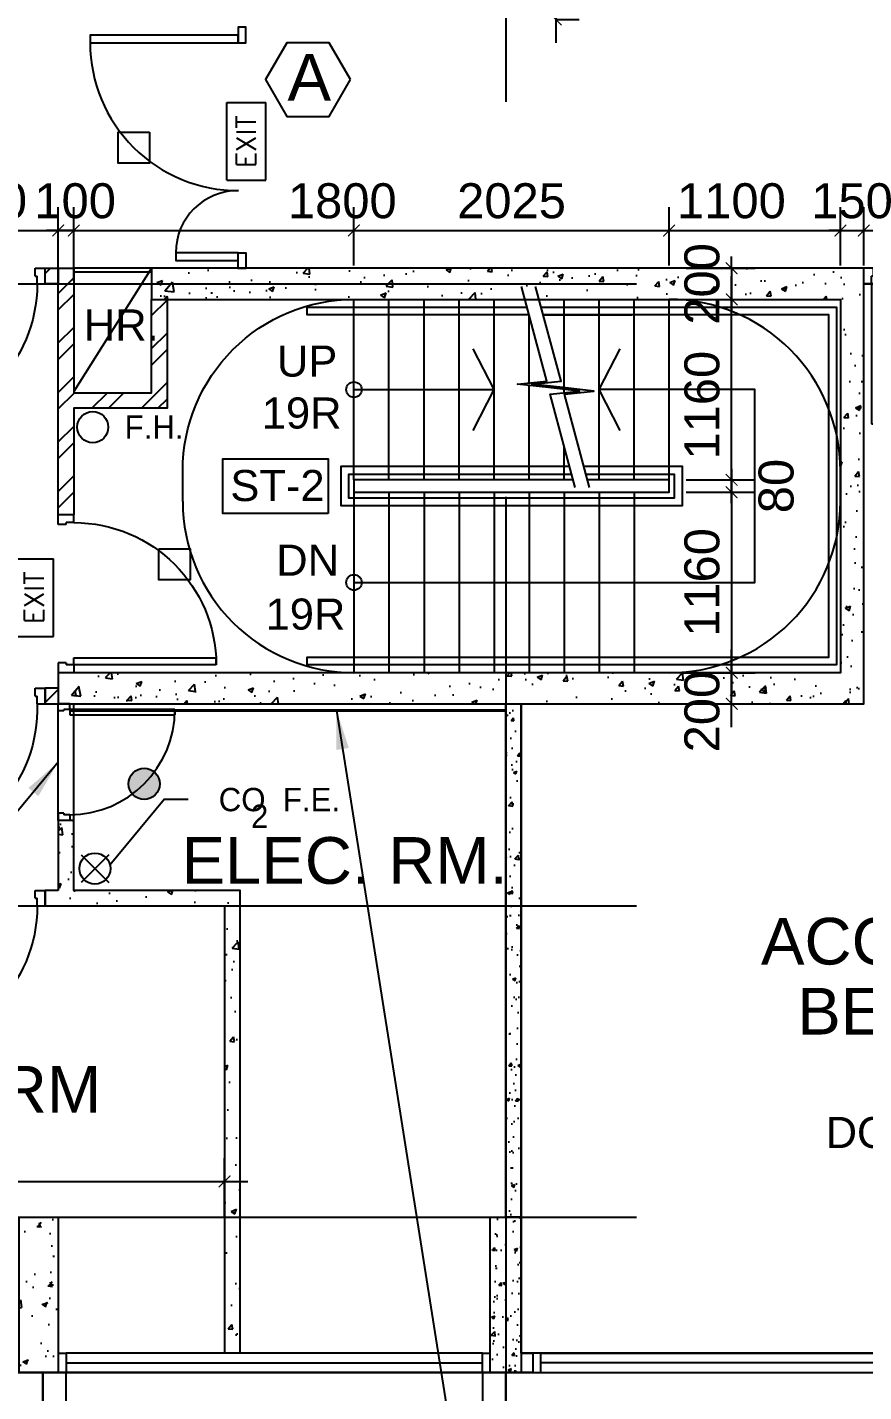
# Model space of a CAD drawing. Header units: millimetres. Extents: x 1500 to 71987, y 7230 to 49618.
# Drawn here: x 51926 to 57300, y 19877 to 28650 of the extents above; entities that cross this region are included whole.
import ezdxf
from ezdxf.enums import TextEntityAlignment as Align

# ---------------------------------------------------------------- set-up
doc = ezdxf.new("R2010")
doc.units = ezdxf.units.MM
doc.header["$MEASUREMENT"] = 0
doc.linetypes.add('CENTERX2', pattern=[101.6, 63.5, -12.7, 12.7, -12.7])
doc.layers.get('0').update_dxf_attribs({"color": 8})
doc.layers.get('Defpoints').update_dxf_attribs({"color": 8})
for name, color, linetype in [('Architectural Features', 8, 'Continuous'), ('arrow', 8, 'Continuous'), ('DLN314__', 8, 'Continuous'), ('DLN315__', 8, 'Continuous'), ('Door', 8, 'Continuous'), ('FS', 8, 'Continuous'), ('FSD', 8, 'Continuous'), ('GBP Dim', 8, 'Continuous'), ('GBP Text 200', 8, 'Continuous'), ('GBP Text 250', 8, 'Continuous'), ('grid', 8, 'CENTERX2'), ('hatch', 8, 'Continuous'), ('Kerb', 8, 'Continuous'), ('STAIR', 8, 'Continuous'), ('TEXT', 8, 'Continuous'), ('TEXT Ref', 8, 'Continuous'), ('WALL-NEW', 8, 'Continuous'), ('WALL-STRUCTURE', 8, 'Continuous'), ('WINDOW', 8, 'Continuous'), ('WINDOW-MULLION', 8, 'Continuous'), ('zzz-room mix', 8, 'Continuous')]:
    doc.layers.add(name, color=color, linetype=linetype)
doc.styles.add('BH', font='arial.ttf')
doc.styles.add('ROMANS', font='romans.shx')
doc.styles.add('SWIS721LT750', font='swissl.ttf')
doc.dimstyles.new('200 GBP', dxfattribs={"dimscale": 1.5, "dimtxt": 150, "dimasz": 50, "dimexe": 100, "dimexo": 50, "dimgap": 50, "dimtad": 1, "dimdec": 0, "dimzin": 0, "dimdsep": 46, "dimtxsty": 'BH', "dimblk": 'ARCHTICK', "dimcen": 0.09, "dimdle": 100, "dimclrd": 9, "dimclre": 9, "dimclrt": 1, "dimadec": 0, "dimazin": 0, "dimtfac": 1, "dimtdec": 0, "dimtix": 1, "dimtmove": 2, "dimatfit": 3, "dimldrblk": 'ARCHTICK', "dimfxl": 300, "dimfxlon": 1, "dimtolj": 1, "dimtzin": 0, "dimarcsym": 0})
doc.dimstyles.get("Standard").update_dxf_attribs({"dimtxt": 0.18, "dimasz": 0.18, "dimexe": 0.18, "dimexo": 0.0625, "dimgap": 0.09, "dimtad": 0, "dimtih": 1, "dimtoh": 1, "dimdec": 4, "dimzin": 0, "dimdsep": 46, "dimtxsty": 'Standard', "dimcen": 0.09, "dimadec": 0, "dimazin": 0, "dimtfac": 1, "dimtdec": 4, "dimtofl": 0, "dimtmove": 0, "dimatfit": 3, "dimfxl": 1, "dimtolj": 1, "dimtzin": 0, "dimarcsym": 0})

# ---------------------------------------------------------------- blocks, each defined once
blk = doc.blocks.new('DR1CL2')
at = {"layer": 'Door'}
for p, q in [((50, 0), (0, 0)), ((0, 0), (0, -75)), ((50, 0), (50, -50)), ((0, -75), (0, -100)), ((62.5, -50), (50, -50)), ((62.5, -50), (62.5, -100)), ((62.5, -100), (0, -100))]:
    blk.add_line(p, q, dxfattribs=at)
blk = doc.blocks.new('DR1CD')
at = {"layer": 'Door'}
for p, q in [((0, 1), (45, 1)), ((0, 1), (0, 0)), ((45, 0), (45, 1)), ((0, 0), (45, 0))]:
    blk.add_line(p, q, dxfattribs=at)
blk = doc.blocks.new('DR1CM')
at = {"layer": 'Door'}
blk.add_arc((0, 0), 1, 0, 90, dxfattribs=at)
blk = doc.blocks.new('DR1CR2')
at = {"layer": 'Door'}
for p, q in [((-50, 0), (-50, -50)), ((-50, 0), (0, 0)), ((0, 0), (0, -75)), ((-62.5, -50), (-50, -50)), ((-62.5, -50), (-62.5, -100)), ((0, -75), (0, -100)), ((-62.5, -100), (0, -100))]:
    blk.add_line(p, q, dxfattribs=at)
blk = doc.blocks.new('door')
at = {"layer": 'DLN315__', "xscale": -915, "yscale": 915, "zscale": 915, "rotation": 4.0455638838921e-10}
blk.add_blockref('DR1CM', (3736, 37036.6), dxfattribs=at)
at = {"layer": 'DLN315__', "xscale": -1, "yscale": 915}
blk.add_blockref('DR1CD', (3736, 37036.6), dxfattribs=at)
at = {"layer": 'DLN315__', "xscale": -1}
for name, p in [('DR1CR2', (2771, 37036.6)), ('DR1CL2', (3786, 37036.6))]:
    blk.add_blockref(name, p, dxfattribs=at)
blk = doc.blocks.new('FSEX-V01')
for p, q in [((0, 300), (0, 0)), ((0, 300), (600, 300)), ((600, 300), (600, 0)), ((0, 0), (600, 0))]:
    blk.add_line(p, q)
at = {"style": 'ROMANS'}
blk.add_text('EXIT', height=150, dxfattribs=at).set_placement((300, 150), align=Align.MIDDLE)
blk = doc.blocks.new('A$C65CE4B9A')
at = {"layer": 'grid', "ltscale": 200}
for p, q in [((-14000, 10500), (-14000, -20450)), ((-66500, -8450), (0, -8450)), ((-66500, -12450), (0, -12450)), ((-66500, -14450), (0, -14450)), ((-66500, -15450), (0, -15450))]:
    blk.add_line(p, q, dxfattribs=at)
blk = doc.blocks.new('_ArchTick')
at = {"color": 0, "const_width": 0.1}
blk.add_lwpolyline([(0.5, 0.5), (-0.5, -0.5)], dxfattribs=at)
blk = doc.blocks.new('*D148')
at = {"layer": 'Defpoints', "color": 0, "transparency": 16777216}
for p in [(56085, 25660), (56050, 24500), (56451.7, 24500)]:
    blk.add_point(p, dxfattribs=at)
at = {"layer": 'GBP Dim', "color": 9, "lineweight": -2, "transparency": 16777216}
for p, q in [((56451.7, 25810), (56451.7, 24350)), ((56160, 25660), (56601.7, 25660)), ((56125, 24500), (56601.7, 24500))]:
    blk.add_line(p, q, dxfattribs=at)
at = {"layer": 'GBP Dim', "color": 9, "lineweight": -2, "transparency": 16777216, "xscale": 75, "yscale": 75, "zscale": 75}
for p, rotation in [((56451.7, 25660), 90), ((56451.7, 24500), 270)]:
    blk.add_blockref('_ArchTick', p, dxfattribs=dict(at, rotation=rotation))
at = {"layer": 'GBP Dim', "transparency": 16777216, "insert": (56261.8, 25080), "char_height": 225, "attachment_point": 5, "rotation": 90, "style": 'BH'}
blk.add_mtext('\\A1;1160', dxfattribs=at)
blk = doc.blocks.new('*D149')
at = {"layer": 'Defpoints', "color": 0, "transparency": 16777216}
for p in [(56085, 25740), (56451.7, 25740), (56085, 25660)]:
    blk.add_point(p, dxfattribs=at)
at = {"layer": 'GBP Dim', "color": 9, "lineweight": -2, "transparency": 16777216}
for p, q in [((56451.7, 25740), (56451.7, 25815)), ((56160, 25740), (56601.7, 25740)), ((56451.7, 25660), (56451.7, 25740)), ((56160, 25660), (56601.7, 25660)), ((56451.7, 25660), (56451.7, 25585))]:
    blk.add_line(p, q, dxfattribs=at)
at = {"layer": 'GBP Dim', "color": 9, "lineweight": -2, "transparency": 16777216, "xscale": 75, "yscale": 75, "zscale": 75}
for p, rotation in [((56451.7, 25740), 270), ((56451.7, 25660), 90)]:
    blk.add_blockref('_ArchTick', p, dxfattribs=dict(at, rotation=rotation))
at = {"layer": 'GBP Dim', "transparency": 16777216, "insert": (56738.3, 25700), "char_height": 225, "attachment_point": 5, "rotation": 90, "style": 'BH'}
blk.add_mtext('\\A1;80', dxfattribs=at)
blk = doc.blocks.new('*D150')
at = {"layer": 'Defpoints', "color": 0, "transparency": 16777216}
for p in [(56051.8, 26900), (56451.7, 26900), (56085, 25740)]:
    blk.add_point(p, dxfattribs=at)
at = {"layer": 'GBP Dim', "color": 9, "lineweight": -2, "transparency": 16777216}
for p, q in [((56451.7, 25590), (56451.7, 27050)), ((56126.8, 26900), (56601.7, 26900)), ((56160, 25740), (56601.7, 25740))]:
    blk.add_line(p, q, dxfattribs=at)
at = {"layer": 'GBP Dim', "color": 9, "lineweight": -2, "transparency": 16777216, "xscale": 75, "yscale": 75, "zscale": 75}
for p, rotation in [((56451.7, 26900), 90), ((56451.7, 25740), 270)]:
    blk.add_blockref('_ArchTick', p, dxfattribs=dict(at, rotation=rotation))
at = {"layer": 'GBP Dim', "transparency": 16777216, "insert": (56261.8, 26220), "char_height": 225, "attachment_point": 5, "rotation": 90, "style": 'BH'}
blk.add_mtext('\\A1;1160', dxfattribs=at)
blk = doc.blocks.new('*D145')
at = {"layer": 'Defpoints', "color": 0, "transparency": 16777216}
for p in [(55262.4, 31549.9), (55262.4, 28700), (55321.7, 28700)]:
    blk.add_point(p, dxfattribs=at)
at = {"layer": 'GBP Dim', "color": 9, "lineweight": -2, "transparency": 16777216}
for p, q in [((55321.7, 31699.9), (55321.7, 28550)), ((55321.7, 31549.9), (55471.7, 31549.9)), ((55321.7, 28700), (55471.7, 28700))]:
    blk.add_line(p, q, dxfattribs=at)
at = {"layer": 'GBP Dim', "color": 9, "lineweight": -2, "transparency": 16777216, "xscale": 75, "yscale": 75, "zscale": 75}
for p, rotation in [((55321.7, 31549.9), 90), ((55321.7, 28700), 270)]:
    blk.add_blockref('_ArchTick', p, dxfattribs=dict(at, rotation=rotation))
at = {"layer": 'GBP Dim', "transparency": 16777216, "insert": (55523, 29988.4), "char_height": 225, "attachment_point": 5, "rotation": 270, "style": 'BH'}
blk.add_mtext('\\A1;2850', dxfattribs=at)
blk = doc.blocks.new('*D104')
at = {"layer": 'Defpoints', "color": 0, "transparency": 16777216}
for p in [(52125, 27343.1), (52125, 26945.1), (52225, 26945.1)]:
    blk.add_point(p, dxfattribs=at)
at = {"layer": 'GBP Dim', "color": 9, "lineweight": -2, "transparency": 16777216}
for p, q in [((52125, 27020.1), (52125, 27493.1)), ((52225, 27020.1), (52225, 27493.1)), ((52125, 27343.1), (52050, 27343.1)), ((52225, 27343.1), (52125, 27343.1)), ((52225, 27343.1), (52300, 27343.1))]:
    blk.add_line(p, q, dxfattribs=at)
at = {"layer": 'GBP Dim', "color": 9, "lineweight": -2, "transparency": 16777216, "xscale": 75, "yscale": 75, "zscale": 75}
blk.add_blockref('_ArchTick', (52125, 27343.1), dxfattribs=at)
at = {"layer": 'GBP Dim', "color": 9, "lineweight": -2, "transparency": 16777216, "xscale": 75, "yscale": 75, "zscale": 75, "rotation": 180}
blk.add_blockref('_ArchTick', (52225, 27343.1), dxfattribs=at)
at = {"layer": 'GBP Dim', "transparency": 16777216, "insert": (52233.6, 27533), "char_height": 225, "attachment_point": 5, "style": 'BH'}
blk.add_mtext('\\A1;100', dxfattribs=at)
blk = doc.blocks.new('*D72')
at = {"layer": 'Defpoints', "color": 0, "transparency": 16777216}
for p in [(49268.9, 20000), (53244, 19127.9), (53244, 17105.1)]:
    blk.add_point(p, dxfattribs=at)
at = {"layer": 'GBP Dim', "color": 9, "lineweight": -2, "transparency": 16777216}
for p, q in [((49268.9, 17555.1), (49268.9, 16955.1)), ((53244, 17555.1), (53244, 16955.1)), ((49118.9, 17105.1), (53394, 17105.1))]:
    blk.add_line(p, q, dxfattribs=at)
at = {"layer": 'GBP Dim', "color": 9, "lineweight": -2, "transparency": 16777216, "xscale": 75, "yscale": 75, "zscale": 75, "rotation": 180}
blk.add_blockref('_ArchTick', (49268.9, 17105.1), dxfattribs=at)
at = {"layer": 'GBP Dim', "color": 9, "lineweight": -2, "transparency": 16777216, "xscale": 75, "yscale": 75, "zscale": 75}
blk.add_blockref('_ArchTick', (53244, 17105.1), dxfattribs=at)
at = {"layer": 'GBP Dim', "transparency": 16777216, "insert": (51256.5, 17295.1), "char_height": 225, "attachment_point": 5, "style": 'BH'}
blk.add_mtext('\\A1;3975', dxfattribs=at)
blk = doc.blocks.new('*D73')
at = {"layer": 'Defpoints', "color": 0, "transparency": 16777216}
for p in [(55049, 20027.8), (53244, 19127.9), (55049, 17105.1)]:
    blk.add_point(p, dxfattribs=at)
at = {"layer": 'GBP Dim', "color": 9, "lineweight": -2, "transparency": 16777216}
for p, q in [((53244, 17555.1), (53244, 16955.1)), ((55049, 17555.1), (55049, 16955.1)), ((53094, 17105.1), (55199, 17105.1))]:
    blk.add_line(p, q, dxfattribs=at)
at = {"layer": 'GBP Dim', "color": 9, "lineweight": -2, "transparency": 16777216, "xscale": 75, "yscale": 75, "zscale": 75, "rotation": 180}
blk.add_blockref('_ArchTick', (53244, 17105.1), dxfattribs=at)
at = {"layer": 'GBP Dim', "color": 9, "lineweight": -2, "transparency": 16777216, "xscale": 75, "yscale": 75, "zscale": 75}
blk.add_blockref('_ArchTick', (55049, 17105.1), dxfattribs=at)
at = {"layer": 'GBP Dim', "transparency": 16777216, "insert": (54146.5, 17295), "char_height": 225, "attachment_point": 5, "style": 'BH'}
blk.add_mtext('\\A1;1805', dxfattribs=at)
blk = doc.blocks.new('A$C405D3A3E')
at = {"layer": 'GBP Text 250'}
blk.add_lwpolyline([(545.6, 236.2), (409.2, 472.5), (136.4, 472.5), (0, 236.2), (136.4, 0), (409.2, 0)], close=True, dxfattribs=at)
at = {"layer": 'GBP Text 250', "style": 'BH'}
blk.add_text('A', height=300, dxfattribs=at).set_placement((281.6, 102.1), align=Align.CENTER)
blk = doc.blocks.new('*D27')
at = {"layer": 'Defpoints', "color": 0, "transparency": 16777216}
for p in [(57150, 27343.1), (56050, 27000), (57150, 27000)]:
    blk.add_point(p, dxfattribs=at)
at = {"layer": 'GBP Dim', "color": 9, "lineweight": -2, "transparency": 16777216}
for p, q in [((56050, 27118.1), (56050, 27493.1)), ((57150, 27118.1), (57150, 27493.1)), ((55900, 27343.1), (57300, 27343.1))]:
    blk.add_line(p, q, dxfattribs=at)
at = {"layer": 'GBP Dim', "color": 9, "lineweight": -2, "transparency": 16777216, "xscale": 75, "yscale": 75, "zscale": 75, "rotation": 180}
blk.add_blockref('_ArchTick', (56050, 27343.1), dxfattribs=at)
at = {"layer": 'GBP Dim', "color": 9, "lineweight": -2, "transparency": 16777216, "xscale": 75, "yscale": 75, "zscale": 75}
blk.add_blockref('_ArchTick', (57150, 27343.1), dxfattribs=at)
at = {"layer": 'GBP Dim', "transparency": 16777216, "insert": (56450, 27533), "char_height": 225, "attachment_point": 5, "style": 'BH'}
blk.add_mtext('\\A1;1100', dxfattribs=at)
blk = doc.blocks.new('*D28')
at = {"layer": 'Defpoints', "color": 0, "transparency": 16777216}
for p in [(56050, 27343.1), (54025, 27000), (56050, 27000)]:
    blk.add_point(p, dxfattribs=at)
at = {"layer": 'GBP Dim', "color": 9, "lineweight": -2, "transparency": 16777216}
for p, q in [((54025, 27118.1), (54025, 27493.1)), ((56050, 27118.1), (56050, 27493.1)), ((53875, 27343.1), (56200, 27343.1))]:
    blk.add_line(p, q, dxfattribs=at)
at = {"layer": 'GBP Dim', "color": 9, "lineweight": -2, "transparency": 16777216, "xscale": 75, "yscale": 75, "zscale": 75, "rotation": 180}
blk.add_blockref('_ArchTick', (54025, 27343.1), dxfattribs=at)
at = {"layer": 'GBP Dim', "color": 9, "lineweight": -2, "transparency": 16777216, "xscale": 75, "yscale": 75, "zscale": 75}
blk.add_blockref('_ArchTick', (56050, 27343.1), dxfattribs=at)
at = {"layer": 'GBP Dim', "transparency": 16777216, "insert": (55037.5, 27533), "char_height": 225, "attachment_point": 5, "style": 'BH'}
blk.add_mtext('\\A1;2025', dxfattribs=at)
blk = doc.blocks.new('*D29')
at = {"layer": 'Defpoints', "color": 0, "transparency": 16777216}
for p in [(54025, 27343.1), (52225, 27000), (54025, 27000)]:
    blk.add_point(p, dxfattribs=at)
at = {"layer": 'GBP Dim', "color": 9, "lineweight": -2, "transparency": 16777216}
for p, q in [((52225, 27118.1), (52225, 27493.1)), ((54025, 27118.1), (54025, 27493.1)), ((52075, 27343.1), (54175, 27343.1))]:
    blk.add_line(p, q, dxfattribs=at)
at = {"layer": 'GBP Dim', "color": 9, "lineweight": -2, "transparency": 16777216, "xscale": 75, "yscale": 75, "zscale": 75, "rotation": 180}
blk.add_blockref('_ArchTick', (52225, 27343.1), dxfattribs=at)
at = {"layer": 'GBP Dim', "color": 9, "lineweight": -2, "transparency": 16777216, "xscale": 75, "yscale": 75, "zscale": 75}
blk.add_blockref('_ArchTick', (54025, 27343.1), dxfattribs=at)
at = {"layer": 'GBP Dim', "transparency": 16777216, "insert": (53950, 27533), "char_height": 225, "attachment_point": 5, "style": 'BH'}
blk.add_mtext('\\A1;1800', dxfattribs=at)
blk = doc.blocks.new('*D35')
at = {"layer": 'Defpoints', "color": 0, "transparency": 16777216}
for p in [(52125, 27343.1), (51024.8, 27000.1), (52125, 27000.1)]:
    blk.add_point(p, dxfattribs=at)
at = {"layer": 'GBP Dim', "color": 9, "lineweight": -2, "transparency": 16777216}
for p, q in [((51024.8, 27118.1), (51024.8, 27493.1)), ((52125, 27118.1), (52125, 27493.1)), ((50874.8, 27343.1), (52275, 27343.1))]:
    blk.add_line(p, q, dxfattribs=at)
at = {"layer": 'GBP Dim', "color": 9, "lineweight": -2, "transparency": 16777216, "xscale": 75, "yscale": 75, "zscale": 75, "rotation": 180}
blk.add_blockref('_ArchTick', (51024.8, 27343.1), dxfattribs=at)
at = {"layer": 'GBP Dim', "color": 9, "lineweight": -2, "transparency": 16777216, "xscale": 75, "yscale": 75, "zscale": 75}
blk.add_blockref('_ArchTick', (52125, 27343.1), dxfattribs=at)
at = {"layer": 'GBP Dim', "transparency": 16777216, "insert": (51574.9, 27533), "char_height": 225, "attachment_point": 5, "style": 'BH'}
blk.add_mtext('\\A1;1100', dxfattribs=at)
blk = doc.blocks.new('DOOR 1000')
blk.add_line((57550, 26100.2), (57595, 26100.2))
at = {"layer": 'Door'}
for p, q in [((57500, 27075.2), (57500, 27100.2)), ((57562.5, 27100.2), (57500, 27100.2)), ((57500, 27000.2), (57500, 27075.2)), ((57550, 27000.2), (57550, 27050.2)), ((57562.5, 27050.2), (57550, 27050.2)), ((57562.5, 27050.2), (57562.5, 27100.2)), ((58437.5, 27050.2), (58437.5, 27100.2)), ((58437.5, 27100.2), (58500, 27100.2)), ((58437.5, 27050.2), (58450, 27050.2)), ((58450, 27000.2), (58450, 27050.2)), ((58500, 27075.2), (58500, 27100.2)), ((58500, 27000.2), (58500, 27075.2)), ((57550, 27000.2), (57500, 27000.2)), ((57550, 27000.2), (57550, 26100.2)), ((57595, 27000.2), (57550, 27000.2)), ((57595, 26100.2), (57595, 27000.2)), ((58450, 27000.2), (58500, 27000.2))]:
    blk.add_line(p, q, dxfattribs=at)
blk.add_arc((57549.9, 27000.3), 900.1, 270.00955, 359.99273, dxfattribs=at)
blk = doc.blocks.new('*D225')
at = {"layer": 'Defpoints', "color": 0, "transparency": 16777216}
for p in [(58670, 27343.1), (57300, 27000), (58670, 27000)]:
    blk.add_point(p, dxfattribs=at)
at = {"layer": 'GBP Dim', "color": 9, "lineweight": -2, "transparency": 16777216}
for p, q in [((57300, 27118.1), (57300, 27493.1)), ((58670, 27118.1), (58670, 27493.1)), ((57150, 27343.1), (58820, 27343.1))]:
    blk.add_line(p, q, dxfattribs=at)
at = {"layer": 'GBP Dim', "color": 9, "lineweight": -2, "transparency": 16777216, "xscale": 75, "yscale": 75, "zscale": 75, "rotation": 180}
blk.add_blockref('_ArchTick', (57300, 27343.1), dxfattribs=at)
at = {"layer": 'GBP Dim', "color": 9, "lineweight": -2, "transparency": 16777216, "xscale": 75, "yscale": 75, "zscale": 75}
blk.add_blockref('_ArchTick', (58670, 27343.1), dxfattribs=at)
at = {"layer": 'GBP Dim', "transparency": 16777216, "insert": (57985, 27533.1), "char_height": 225, "attachment_point": 5, "style": 'BH'}
blk.add_mtext('\\A1;1300', dxfattribs=at)
blk = doc.blocks.new('*D226')
at = {"layer": 'Defpoints', "color": 0, "transparency": 16777216}
for p in [(57300, 27343.1), (57150, 27000), (57300, 27000)]:
    blk.add_point(p, dxfattribs=at)
at = {"layer": 'GBP Dim', "color": 9, "lineweight": -2, "transparency": 16777216}
for p, q in [((57150, 27118.1), (57150, 27493.1)), ((57300, 27118.1), (57300, 27493.1)), ((57150, 27343.1), (57075, 27343.1)), ((57150, 27343.1), (57300, 27343.1)), ((57300, 27343.1), (57375, 27343.1))]:
    blk.add_line(p, q, dxfattribs=at)
at = {"layer": 'GBP Dim', "color": 9, "lineweight": -2, "transparency": 16777216, "xscale": 75, "yscale": 75, "zscale": 75}
blk.add_blockref('_ArchTick', (57150, 27343.1), dxfattribs=at)
at = {"layer": 'GBP Dim', "color": 9, "lineweight": -2, "transparency": 16777216, "xscale": 75, "yscale": 75, "zscale": 75, "rotation": 180}
blk.add_blockref('_ArchTick', (57300, 27343.1), dxfattribs=at)
at = {"layer": 'GBP Dim', "transparency": 16777216, "insert": (57225, 27533), "char_height": 225, "attachment_point": 5, "style": 'BH'}
blk.add_mtext('\\A1;150', dxfattribs=at)
blk = doc.blocks.new('*D234')
at = {"layer": 'Defpoints', "color": 0, "transparency": 16777216}
for p in [(56050, 24500), (56451.7, 24500), (56085, 24300)]:
    blk.add_point(p, dxfattribs=at)
at = {"layer": 'GBP Dim', "color": 9, "lineweight": -2, "transparency": 16777216}
for p, q in [((56451.7, 24150), (56451.7, 24650)), ((56125, 24500), (56601.7, 24500)), ((56160, 24300), (56601.7, 24300))]:
    blk.add_line(p, q, dxfattribs=at)
at = {"layer": 'GBP Dim', "color": 9, "lineweight": -2, "transparency": 16777216, "xscale": 75, "yscale": 75, "zscale": 75}
for p, rotation in [((56451.7, 24500), 90), ((56451.7, 24300), 270)]:
    blk.add_blockref('_ArchTick', p, dxfattribs=dict(at, rotation=rotation))
at = {"layer": 'GBP Dim', "transparency": 16777216, "insert": (56261.8, 24250), "char_height": 225, "attachment_point": 5, "rotation": 90, "style": 'BH'}
blk.add_mtext('\\A1;200', dxfattribs=at)
blk = doc.blocks.new('*D235')
at = {"layer": 'Defpoints', "color": 0, "transparency": 16777216}
for p in [(56085, 27100), (56051.8, 26900), (56451.7, 26900)]:
    blk.add_point(p, dxfattribs=at)
at = {"layer": 'GBP Dim', "color": 9, "lineweight": -2, "transparency": 16777216}
for p, q in [((56451.7, 27100), (56451.7, 27175)), ((56160, 27100), (56601.7, 27100)), ((56451.7, 27100), (56451.7, 26900)), ((56126.8, 26900), (56601.7, 26900)), ((56451.7, 26900), (56451.7, 26825))]:
    blk.add_line(p, q, dxfattribs=at)
at = {"layer": 'GBP Dim', "color": 9, "lineweight": -2, "transparency": 16777216, "xscale": 75, "yscale": 75, "zscale": 75}
for p, rotation in [((56451.7, 27100), 270), ((56451.7, 26900), 90)]:
    blk.add_blockref('_ArchTick', p, dxfattribs=dict(at, rotation=rotation))
at = {"layer": 'GBP Dim', "transparency": 16777216, "insert": (56261.8, 27000), "char_height": 225, "attachment_point": 5, "rotation": 90, "style": 'BH'}
blk.add_mtext('\\A1;200', dxfattribs=at)
blk = doc.blocks.new('*D290')
at = {"layer": 'Defpoints', "color": 0, "transparency": 16777216}
for p in [(53193.7, 21228.1), (49318.7, 20900.1), (53193.7, 20900.1)]:
    blk.add_point(p, dxfattribs=at)
at = {"layer": 'GBP Dim', "color": 9, "lineweight": -2, "transparency": 16777216}
for p, q in [((49318.7, 21003.1), (49318.7, 21378.1)), ((53193.7, 21003.1), (53193.7, 21378.1)), ((49168.7, 21228.1), (53343.7, 21228.1))]:
    blk.add_line(p, q, dxfattribs=at)
at = {"layer": 'GBP Dim', "color": 9, "lineweight": -2, "transparency": 16777216, "xscale": 75, "yscale": 75, "zscale": 75, "rotation": 180}
blk.add_blockref('_ArchTick', (49318.7, 21228.1), dxfattribs=at)
at = {"layer": 'GBP Dim', "color": 9, "lineweight": -2, "transparency": 16777216, "xscale": 75, "yscale": 75, "zscale": 75}
blk.add_blockref('_ArchTick', (53193.7, 21228.1), dxfattribs=at)
at = {"layer": 'GBP Dim', "transparency": 16777216, "insert": (51256.2, 21418.1), "char_height": 225, "attachment_point": 5, "style": 'BH'}
blk.add_mtext('\\A1;3875', dxfattribs=at)

msp = doc.modelspace()

# ---------------------------------------------------------------- hatches: boundary and pattern name
h = msp.add_hatch(color=256)
edge = h.paths.add_edge_path()
edge.add_arc((52677, 23785), 100, 0, 360)
at = {"layer": 'hatch'}
h = msp.add_hatch(dxfattribs=at)
h.set_pattern_fill('ANSI32', color=256, scale=600, style=0)
h.set_pattern_definition([(45, (323672.64, -85897.09), (-159.09903, 159.09903), []), (45, (323778.7, -85897.09), (-159.09903, 159.09903), [])])
h.paths.add_polyline_path([(52125, 24400), (52040, 24400), (52040, 24300), (52125, 24300)])
h.paths.add_polyline_path([(52825, 26900), (52725, 26900), (52725, 26300), (52225, 26300), (52225, 27100), (52125, 27100), (52125, 25515), (52225, 25515), (52225, 26200), (52825, 26200)])
h.paths.add_polyline_path([(52125, 27100), (52040, 27100), (52040, 27000), (52125, 27000)])
h = msp.add_hatch(dxfattribs=at)
h.set_pattern_fill('AR-CONC', color=256, scale=50, style=0)
h.set_pattern_definition([(50, (-579051.98, 745630.23), (358.63009, -31.37607), [37.5, -412.5]), (355, (-579051.98, 745630.23), (-69.37567, 376.09607), [30, -330]), (100.451444, (-579022.1, 745627.62), (289.25442, 344.72), [31.8701, -350.57106]), (46.1842, (-579052, 745730.23), (533.62067, -82.75964), [56.25, -618.75]), (96.635635, (-579007.5, 745723.34), (467.33097, 487.0593), [47.80517, -525.85688]), (351.184164, (-579052, 745730.23), (467.33097, 487.0593), [45, -495]), (21, (-579001.98, 745705.23), (298.45353, -201.309445), [37.5, -412.5]), (326, (-579001.98, 745705.23), (121.65767, 362.57502), [30, -330]), (71.451445, (-578977.1, 745688.46), (420.11119, 161.26558), [31.8701, -350.57106]), (37.5, (-579051.98, 745630.23), (6.079928, 166.446927), [0, -326, 0, -335, 0, -331.25]), (7.5, (-579051.98, 745630.23), (131.53477, 197.205856), [0, -191, 0, -318.5, 0, -126.25]), (327.5, (-579163.48, 745630.23), (266.911218, -11.277436), [0, -125, 0, -390, 0, -517.5]), (317.5, (-579213.48, 745630.23), (291.593085, 50.05249), [0, -162.5, 0, -259, 0, -367.5])])
h.paths.add_polyline_path([(52125, 24500), (52125, 24300), (57300, 24300), (57300, 27100), (52725, 27100), (52725, 26900), (57150, 26900), (57150, 24500)])
h = msp.add_hatch(dxfattribs=at)
h.set_pattern_fill('AR-CONC', color=256, scale=100, style=0)
h.set_pattern_definition([(50, (-578452, 748230.23), (717.2602, -62.75213), [75, -825]), (355, (-578452, 748230.2), (-138.75133, 752.19213), [60, -660]), (100.4514, (-578392.2, 748225), (578.5094, 689.43954), [63.7402, -701.1421]), (46.1842, (-578452, 748430.2), (1067.24105, -165.519), [112.5, -1237.5]), (96.6356, (-578363, 748416.4), (934.6627, 974.1179), [95.6103, -1051.713]), (351.1842, (-578452, 748430.2), (934.662, 974.1186), [90, -990]), (21, (-578352, 748380.23), (596.90705, -402.6189), [75, -825]), (326, (-578352, 748380.2), (243.31533, 725.15005), [60, -660]), (71.4514, (-578302.24, 748346.7), (840.22263, 322.5305), [63.7402, -701.1421]), (37.5, (-578451.98, 748230.23), (12.159855, 332.893854), [0, -652, 0, -670, 0, -662.5]), (7.5, (-578451.98, 748230.23), (263.06954, 394.41171), [0, -382, 0, -637, 0, -252.5]), (327.5, (-578674.98, 748230.23), (533.822436, -22.55487), [0, -250, 0, -780, 0, -1035]), (317.5, (-578775, 748230.23), (583.18617, 100.10498), [0, -325, 0, -518, 0, -735])])
h.paths.add_polyline_path([(52725, 27100), (52725, 26900), (53475, 26900), (53475, 27100)])
h = msp.add_hatch(dxfattribs=at)
h.set_pattern_fill('AR-CONC', color=256, scale=100, style=0)
h.set_pattern_definition([(50, (-579052, 745630.23), (717.2602, -62.75213), [75, -825]), (355, (-579052, 745630.2), (-138.75133, 752.19213), [60, -660]), (100.4514, (-578992.2, 745625), (578.5094, 689.43954), [63.7402, -701.1421]), (46.1842, (-579052, 745830.2), (1067.24105, -165.519), [112.5, -1237.5]), (96.6356, (-578963, 745816.4), (934.6627, 974.1179), [95.6103, -1051.713]), (351.1842, (-579052, 745830.2), (934.662, 974.1186), [90, -990]), (21, (-578952, 745780.23), (596.90705, -402.6189), [75, -825]), (326, (-578952, 745780.2), (243.31533, 725.15005), [60, -660]), (71.4514, (-578902.24, 745746.7), (840.22263, 322.5305), [63.7402, -701.1421]), (37.5, (-579051.98, 745630.23), (12.159855, 332.893854), [0, -652, 0, -670, 0, -662.5]), (7.5, (-579051.98, 745630.23), (263.06954, 394.41171), [0, -382, 0, -637, 0, -252.5]), (327.5, (-579274.98, 745630.23), (533.822436, -22.55487), [0, -250, 0, -780, 0, -1035]), (317.5, (-579375, 745630.23), (583.18617, 100.10498), [0, -325, 0, -518, 0, -735])])
h.paths.add_polyline_path([(52125, 24500), (52125, 24300), (52875, 24300), (52875, 24500)])
h = msp.add_hatch(dxfattribs=at)
h.set_pattern_fill('AR-CONC', color=256, scale=30, style=0)
h.set_pattern_definition([(50, (323672.64, -85897.09), (215.17805, -18.82564), [22.5, -247.5]), (355, (323672.64, -85897.09), (-41.6254, 225.65764), [18, -198]), (100.451444, (323690.57, -85898.66), (173.55265, 206.832), [19.12206, -210.34263]), (46.1842, (323672.64, -85837.1), (320.1724, -49.65578), [33.75, -371.25]), (96.63564, (323699.32, -85841.22), (280.3986, 292.23558), [28.6831, -315.51413]), (351.18416, (323672.64, -85837.1), (280.3986, 292.23558), [27, -297]), (21, (323702.64, -85852.09), (179.07212, -120.78567), [22.5, -247.5]), (326, (323702.64, -85852.09), (72.9946, 217.54501), [18, -198]), (71.451445, (323717.57, -85862.15), (252.06671, 96.75935), [19.12206, -210.34263]), (37.5, (323672.64, -85897.09), (3.647957, 99.868156), [0, -195.6, 0, -201, 0, -198.75]), (7.5, (323672.64, -85897.09), (78.92086, 118.323514), [0, -114.6, 0, -191.1, 0, -75.75]), (327.5, (323605.74, -85897.09), (160.14673, -6.766462), [0, -75, 0, -234, 0, -310.5]), (317.5, (323575.74, -85897.09), (174.95585, 30.031495), [0, -97.5, 0, -155.4, 0, -220.5])])
h.paths.add_polyline_path([(55100, 24300.1), (55000, 24300.1), (55000, 21000.1), (55100, 21000.1)])
h = msp.add_hatch(dxfattribs=at)
h.set_pattern_fill('AR-CONC', color=256, scale=50, style=0)
h.set_pattern_definition([(50, (323672.64, -85897.1), (358.6301, -31.37607), [37.5, -412.5]), (355, (323672.64, -85897.1), (-69.37567, 376.09607), [30, -330]), (100.45144, (323702.53, -85899.7), (289.25442, 344.72), [31.8701, -350.57106]), (46.1842, (323672.64, -85797.1), (533.62067, -82.75964), [56.25, -618.75]), (96.63564, (323717.1, -85804), (467.331, 487.0593), [47.8052, -525.8569]), (351.18416, (323672.64, -85797.1), (467.331, 487.0593), [45, -495]), (21, (323722.64, -85822.1), (298.45353, -201.30945), [37.5, -412.5]), (326, (323722.64, -85822.1), (121.65767, 362.575), [30, -330]), (71.45144, (323747.5, -85838.86), (420.1112, 161.26558), [31.8701, -350.57106]), (37.5, (323672.64, -85897.09), (6.07993, 166.446927), [0, -326, 0, -335, 0, -331.25]), (7.5, (323672.64, -85897.09), (131.53477, 197.20586), [0, -191, 0, -318.5, 0, -126.25]), (327.5, (323561.14, -85897.09), (266.91122, -11.277436), [0, -125, 0, -390, 0, -517.5]), (317.5, (323511.14, -85897.09), (291.59308, 50.0525), [0, -162.5, 0, -259, 0, -367.5])])
h.paths.add_polyline_path([(53293.7, 23000), (53193.7, 23000), (53193.7, 21000), (53293.7, 21000)])
h.paths.add_polyline_path([(53293.7, 21000), (53193.7, 21000), (53193.7, 20125), (53293.7, 20125)])
h.paths.add_polyline_path([(53293.7, 23100.1), (52225, 23100.1), (52225, 23550.1), (52198.9, 23550.1), (52198.9, 23550.1), (52143.5, 23550.1), (52125, 23550.1), (52125, 23100.1), (52040, 23100.1), (52040, 23075.1), (52040, 23000.1), (53193.7, 23000.1), (53293.7, 23000.1)])
h = msp.add_hatch(dxfattribs=at)
h.set_pattern_fill('AR-CONC', color=256, scale=2, style=0)
h.set_pattern_definition([(50, (-575904.37, 762350.3), (364.36934, -31.87817), [38.1, -419.1]), (355, (-575904.37, 762350.3), (-70.48565, 382.11329), [30.48, -335.28]), (100.451, (-575874, 762347.66), (293.885, 350.23338), [32.38, -356.18]), (46.1842, (-575904.37, 762451.9), (542.15808, -84.08466), [57.15, -628.65]), (96.6356, (-575859.2, 762444.9), (474.80847, 494.8511), [48.57, -534.27]), (351.184, (-575904.37, 762451.9), (474.8092, 494.85024), [45.72, -502.92]), (21, (-575853.57, 762426.5), (303.22976, -204.53104), [38.1, -419.1]), (326, (-575853.57, 762426.5), (123.60406, 368.37593), [30.48, -335.28]), (71.4514, (-575828.3, 762409.47), (426.83298, 163.84572), [32.38, -356.18]), (37.5, (-575904.37, 762350.31), (6.177207, 169.110078), [0, -331.216, 0, -340.36, 0, -336.55]), (7.5, (-575904.37, 762350.31), (133.639325, 200.36115), [0, -194.056, 0, -323.596, 0, -128.27]), (327.5, (-576017.65, 762350.31), (271.18119, -11.457488), [0, -127, 0, -396.24, 0, -525.78]), (317.5, (-576068.45, 762350.31), (296.25836, 50.85298), [0, -165.1, 0, -263.144, 0, -373.38])])
h.paths.add_polyline_path([(52125, 20000), (51875, 20000), (51875, 21000), (52125, 21000)])
h = msp.add_hatch(dxfattribs=at)
h.set_pattern_fill('AR-CONC', color=256, scale=30, style=0)
h.set_pattern_definition([(50, (-579051.98, 745630.23), (215.178055, -18.82564), [22.5, -247.5]), (355, (-579051.98, 745630.23), (-41.6254, 225.65764), [18, -198]), (100.4514, (-579034.05, 745628.67), (173.552815, 206.831863), [19.122057, -210.342634]), (46.1842, (-579051.98, 745690.23), (320.172315, -49.655704), [33.75, -371.25]), (96.6356, (-579025.3, 745686.1), (280.39881, 292.23536), [28.68309, -315.5139]), (351.1842, (-579051.98, 745690.23), (280.39858, 292.23558), [27, -297]), (21, (-579021.98, 745675.23), (179.072116, -120.785667), [22.5, -247.5]), (326, (-579021.98, 745675.23), (72.9946, 217.545014), [18, -198]), (71.4514, (-579007.06, 745665.17), (252.06679, 96.75915), [19.122057, -210.342634]), (37.5, (-579051.98, 745630.234), (3.6479566, 99.868156), [0, -195.6, 0, -201, 0, -198.75]), (7.5, (-579051.98, 745630.23), (78.920861, 118.323514), [0, -114.6, 0, -191.1, 0, -75.75]), (327.5, (-579118.88, 745630.23), (160.146731, -6.7664615), [0, -75, 0, -234, 0, -310.5]), (317.5, (-579148.88, 745630.23), (174.95585, 30.031495), [0, -97.5, 0, -155.4, 0, -220.5])])
edge = h.paths.add_edge_path()
edge.add_line((54900, 20000), (54900, 21000))
edge.add_line((54900, 21000), (55100, 21000))
edge.add_line((55100, 21000), (55100, 20000.1))
edge = h.paths.add_edge_path()
edge.add_line((55100, 20000.1), (55100, 20000))
edge.add_line((55100, 20000), (54900, 20000))
edge.add_line((54900, 20000), (54900, 20000))

# ---------------------------------------------------------------- linework, layer by layer
at = {"layer": 'Architectural Features', "ltscale": 10, "const_width": 20}
msp.add_lwpolyline([(55000, 24256.8), (52198.9, 24256.8)], dxfattribs=at)
msp.add_lwpolyline([(55000, 24256.8), (52198.9, 24256.8)], dxfattribs=at)
at = {"layer": 'Architectural Features', "ltscale": 50, "elevation": 0}
for points in [[(52025.9, 20000), (52025.9, 19500), (52175.9, 19500), (52175.9, 20000.1)], [(54850.9, 20000), (54850.9, 19500), (55000.9, 19500), (55000.6, 20000.1)]]:
    msp.add_lwpolyline(points, dxfattribs=at)
at = {"layer": 'Architectural Features', "ltscale": 50}
msp.add_lwpolyline([(52025.9, 19500), (52025.9, 19500), (52025.9, 20000)], dxfattribs=at)
at = {"layer": 'DLN314__', "ltscale": 20}
for points in [[(54850.9, 20125), (52175.9, 20125)], [(52175.9, 20062.6), (54850.9, 20062.5)], [(54850.9, 20000.1), (52175.9, 20000.1)]]:
    msp.add_lwpolyline(points, dxfattribs=at)
at = {"layer": 'Door'}
for points in [[(53280, 28549.9), (53330, 28549.9), (53330, 28649.9), (53280, 28649.9)], [(53280, 27199.9), (53330, 27199.9), (53330, 27099.9), (53280, 27099.9)]]:
    msp.add_lwpolyline(points, close=True, dxfattribs=at)
for points in [[(53280, 28599.9), (52330, 28599.9), (52330, 28549.9), (53280, 28549.9), (53280, 28599.9)], [(53280, 27199.9), (52880, 27199.9), (52880, 27149.9), (53280, 27149.9), (53280, 27199.9)]]:
    msp.add_lwpolyline(points, dxfattribs=at)
msp.add_lwpolyline([(51990, 24300, -0.948883), (50123, 24146.3)], format="xyb", dxfattribs=at)
for centre, radius, start, end in [((53280, 28549.9), 950, 180, 270.14727), ((53280, 27199.9), 400, 90.00001, 180)]:
    msp.add_arc(centre, radius, start, end, dxfattribs=at)
at = {"layer": 'FS'}
for points in [[(52725, 27100), (52225, 26307.5)], [(52725, 27100), (52225, 27100)], [(52725, 27075), (52225, 27075)]]:
    msp.add_lwpolyline(points, dxfattribs=at)
at = {"layer": 'FSD'}
for points in [[(52710.5, 27975.4), (52710.5, 27775.4), (52510.5, 27775.4), (52510.5, 27975.4), (52710.5, 27975.4)], [(52772, 25297), (52972, 25297), (52972, 25097), (52772, 25097), (52772, 25297)], [(52457.5, 23265.3), (52806.5, 23686), (52960.8, 23686)], [(52449.1, 23328.6), (52272.3, 23151.8)], [(52272.3, 23328.6), (52449.1, 23151.8)]]:
    msp.add_lwpolyline(points, dxfattribs=at)
for centre in [(52346.6, 26078.9), (52677, 23785), (52677, 23785), (52360.7, 23240.2)]:
    msp.add_circle(centre, 100, dxfattribs=at)
at = {"layer": 'Kerb'}
for p, q in [((52125, 23550.1), (52125, 24300)), ((52225, 23550.1), (52225, 24300))]:
    msp.add_line(p, q, dxfattribs=at)
at = {"layer": 'STAIR'}
for points in [[(55447.1, 25691.3), (55286.4, 26290.9), (55473.9, 26311.1), (55275.1, 26333), (55076.3, 26354.9), (55263.8, 26375.1), (55101, 26983)], [(55538.5, 25691.3), (55377.8, 26290.9), (55565.4, 26311.1), (55366.6, 26333), (55167.7, 26354.9), (55355.3, 26375.1), (55192.4, 26983)], [(55150, 26800), (53725, 26800), (53725, 26850), (55136.6, 26850)], [(55228, 26850), (57125, 26850), (57125, 24550), (53725, 24550), (53725, 24600), (57075, 24600), (57075, 26800), (55241.4, 26800)], [(54025, 25740), (54025, 26900)], [(54250, 25740), (54250, 26900)], [(54475, 25740), (54475, 26900)], [(54700, 25740), (54700, 26900)], [(54925, 25740), (54925, 26900)], [(55228, 26850), (55796.6, 26850)], [(55375, 26332.1), (55375, 26900)], [(55600, 25740), (55600, 26900)], [(55825, 25740), (55825, 26900)], [(56050, 25740), (56050, 26900)], [(55150, 26362.9), (55150, 26800)], [(55241.4, 26800), (55810, 26800)], [(54790.4, 26056.7), (54925, 26320), (54790.4, 26583.3)], [(55734.6, 26056.7), (55600, 26320), (55734.6, 26583.3)], [(54025, 25080), (56600, 25080), (56600, 26320), (55600, 26320)], [(54025, 26320), (54925, 26320)], [(55150, 25740), (55150, 26346.8)], [(55375, 26300.5), (55375, 26322)], [(55375, 25740), (55375, 25960.3)], [(55411.2, 25825), (53940, 25825), (53940, 25575), (55150, 25575), (56135, 25575), (56135, 25825), (55502.7, 25825)], [(55424.6, 25775), (53990, 25775), (53990, 25625), (55136.6, 25625), (56085, 25625), (56085, 25775), (55516.1, 25775)], [(55434, 25740), (54025, 25740), (54025, 25660), (56050, 25660), (56050, 25740), (55525.5, 25740)], [(54025, 25660), (54025, 24500)], [(54250, 25660), (54250, 24500)], [(54475, 25660), (54475, 24500)], [(54700, 25660), (54700, 24500)], [(54925, 25660), (54925, 24500)], [(55150, 25660), (55150, 24500)], [(55375, 25660), (55375, 24500)], [(55600, 25660), (55600, 24500)], [(55825, 25660), (55825, 24500)]]:
    msp.add_lwpolyline(points, dxfattribs=at)
at = {"layer": 'STAIR', "ltscale": 0.1}
for points in [[(52925, 25800, -0.414214), (54025, 26900)], [(52925, 25600, 0.414214), (54025, 24500)]]:
    msp.add_lwpolyline(points, format="xyb", dxfattribs=at)
for points in [[(52925, 25600), (52925, 25800)], [(57150, 25600), (57150, 25800)]]:
    msp.add_lwpolyline(points, dxfattribs=at)
at = {"layer": 'STAIR'}
for centre in [(54025, 26320), (54025, 25080)]:
    msp.add_circle(centre, 50, dxfattribs=at)
at = {"layer": 'STAIR', "ltscale": 0.1}
for centre, start, end in [((56050, 25800), 0.00001, 90.00004), ((56050, 25600), 269.99996, 359.99999)]:
    msp.add_arc(centre, 1100, start, end, dxfattribs=at)
at = {"layer": 'TEXT'}
msp.add_lwpolyline([(53859.2, 25524.3), (53182.7, 25524.3), (53182.7, 25875.1), (53859.2, 25875.1)], close=True, dxfattribs=at)
at = {"layer": 'WALL-NEW'}
for p, q in [((57300, 24300.2), (57300, 24300.2)), ((57300, 24300.1), (57300, 24300.1))]:
    msp.add_line(p, q, dxfattribs=at)
msp.add_lwpolyline([(52125, 27000), (52040, 27000), (52040, 27100), (52125, 27100)], close=True, dxfattribs=at)
for points in [[(52825, 26900), (52825, 26200), (52225, 26200), (52225, 25515), (52125, 25515), (52125, 27100), (52225, 27100), (52225, 26300), (52725, 26300), (52725, 26900)], [(52725, 26900), (52825, 26900)], [(52125, 24400), (52040, 24400), (52040, 24300), (52125, 24300)], [(55000, 24300), (55100, 24300), (55100, 21000), (55000, 21000), (55000, 24300)], [(53293.7, 20125), (53293.7, 23100.1), (52225, 23100.1), (52225, 23550.1), (52125, 23550.1), (52125, 23100)], [(52125, 23100), (52040, 23100)], [(52040, 23100), (52040, 23000), (53193.7, 23000)], [(52225, 23000.1), (53193.7, 23000.1), (53193.7, 20125)], [(52125, 20125), (52175.9, 20125), (52175.9, 20000.1), (52125, 20000.1)], [(54900, 20000), (54900, 20000), (54850.9, 20000), (54850.9, 20125), (54900, 20125)], [(55100, 20125), (55175, 20125), (55175, 20000.1), (55100, 20000.1)]]:
    msp.add_lwpolyline(points, dxfattribs=at)
at = {"layer": 'WALL-STRUCTURE'}
for points in [[(52125, 24500), (52125, 24300), (57300, 24300), (57300, 27100), (52725, 27100), (52725, 26900), (57150, 26900), (57150, 24500), (52125, 24500)], [(51875, 20000), (51875, 21000), (52125, 21000), (52125, 20000), (51875, 20000)], [(54900, 20000), (54900, 21000), (55100, 21000), (55100, 20000.1)], [(55100, 20000.1), (55100, 20000), (54900, 20000), (54900, 20000)]]:
    msp.add_lwpolyline(points, dxfattribs=at)
at = {"layer": 'WINDOW'}
for points in [[(55225, 20125), (57825, 20125)], [(57825, 20062.5), (55225, 20062.5)], [(55225, 20000.1), (57825, 20000)]]:
    msp.add_lwpolyline(points, dxfattribs=at)
at = {"layer": 'WINDOW-MULLION', "ltscale": 100}
msp.add_lwpolyline([(55225, 20000), (55225, 20125), (55175, 20125), (55175, 20000)], close=True, dxfattribs=at)
at = {"layer": 'zzz-room mix'}
msp.add_lwpolyline([(63974.2, 23000), (63800, 23000), (63800, 20125), (61125, 20125), (61125, 21000), (57875, 21000), (57875, 20125), (55100, 20125), (55100, 24300), (57300, 24300), (57300, 26999.9), (60425, 27000.1), (60425, 25800.1), (61125, 25800.2), (61125, 26300.2), (62100, 26300.2), (62200, 26300.2), (62200, 27000), (63800.1, 27000), (63800, 24300), (63974.2, 24300), (63974.2, 23000)], dxfattribs=at)

# ---------------------------------------------------------------- block references
at = {"layer": 'Door'}
for p, rotation in [((54810.9, 64036.6), 180.0000416214653), ((15188.4, 28285.9), 270.0000416214652), ((54811, 60036.6), 179.9999583785348)]:
    msp.add_blockref('door', p, dxfattribs=dict(at, rotation=rotation))
msp.add_blockref('DOOR 1000', (-200, -0.1), dxfattribs=at)
at = {"layer": 'Door', "xscale": -1, "rotation": 180}
msp.add_blockref('DR1CR2', (52040, 24300), dxfattribs=at)
at = {"layer": 'Door', "xscale": -0.7389162559995516, "yscale": 0.7389162559993565, "zscale": 0.7389162561866918, "rotation": 270.0000416319596}
msp.add_blockref('door', (24831.9, 21502.5), dxfattribs=at)
at = {"layer": 'FS', "xscale": 0.8333333334885538, "yscale": 0.8333333334885538, "zscale": 0.8333333334885538, "rotation": 90}
for p in [(53458, 27665.8), (52094.7, 24732.6)]:
    msp.add_blockref('FSEX-V01', p, dxfattribs=at)
at = {"layer": 'GBP Text 200'}
msp.add_blockref('A$C405D3A3E', (53456.3, 28076.9), dxfattribs=at)
at = {"layer": 'TEXT Ref'}
msp.add_blockref('A$C65CE4B9A', (69000, 35450), dxfattribs=at)

# ---------------------------------------------------------------- texts
at = {"layer": 'FSD', "char_height": 150, "width": 1512.981, "style": 'SWIS721LT750'}
for s, insert, attachment_point in [('{\\fUnivers|b0|i0|c0|p34;F.H.}', (52551.5, 26003.7), 7), ('{\\fUnivers|b0|i0|c0|p34;CO  F.E.}', (53936.1, 23607), 9), ('{\\fUnivers|b0|i0|c0|p34;2}', (53474.7, 23501.9), 9)]:
    msp.add_mtext(s, dxfattribs=dict(at, insert=insert, attachment_point=attachment_point))
at = {"layer": 'GBP Text 200', "style": 'BH'}
msp.add_text('DOUBLE BED', height=200, dxfattribs=at).set_placement((57956, 21443.5), align=Align.CENTER)
at = {"layer": 'GBP Text 250', "style": 'BH'}
for s, p in [('ELEC. RM.', (53965, 23142.6)), ('ACCESSIBLE', (57956, 22623.4)), ('BEDROOM', (57956, 22173.4)), ('STORE RM', (51295.2, 21671.2))]:
    msp.add_text(s, height=300, dxfattribs=at).set_placement(p, align=Align.CENTER)
at = {"layer": 'TEXT', "style": 'BH'}
for s, p in [('HR.', (52289.6, 26635.8)), ('UP', (53529.8, 26403.6)), ('19R', (53432.7, 26069.7)), ('ST-2', (53230.8, 25603.4)), ('DN', (53525.7, 25123.2)), ('19R', (53457.2, 24776.8))]:
    msp.add_text(s, height=200, dxfattribs=at).set_placement(p)

# ---------------------------------------------------------------- dimensions: what is measured, and where the dimension line sits
at = {"layer": 'GBP Dim'}
for base, p1, p2, angle, picture, middle in [((55321.7, 28700), (55262.4, 31549.9), (55262.4, 28700), 270.00004, '*D145', (55523, 29988.4)), ((52125, 27343.1), (52225, 26945.1), (52125, 26945.1), 180, '*D104', (52233.6, 27533)), ((56451.7, 26900), (56085, 25740), (56051.8, 26900), 90, '*D150', (56261.8, 26220)), ((56451.7, 25740), (56085, 25660), (56085, 25740), 90, '*D149', (56738.3, 25700)), ((56451.7, 24500), (56085, 24300), (56050, 24500), 270, '*D234', (56261.8, 24250))]:
    dim = msp.add_linear_dim(base=base, p1=p1, p2=p2, angle=angle, dimstyle='200 GBP', override={"dimclrt": 256}, dxfattribs=at)
    dim.commit()
    dim.dimension.update_dxf_attribs({"geometry": picture, "text_midpoint": middle, "dimtype": 160})
for base, p1, p2, override, picture, middle in [((52125, 27343.1), (51024.8, 27000.1), (52125, 27000.1), {"dimasz": 50, "dimexe": 100, "dimclrt": 256, "dimfxl": 150, "dimfxlon": 1}, '*D35', (51574.9, 27533)), ((56050, 27343.1), (54025, 27000), (56050, 27000), {"dimclrt": 256, "dimfxl": 150}, '*D28', (55037.5, 27533)), ((57300, 27343.1), (57150, 27000), (57300, 27000), {"dimclrt": 256, "dimfxl": 150}, '*D226', (57225, 27533)), ((53193.7, 21228.1), (49318.7, 20900.1), (53193.7, 20900.1), {"dimclrt": 256, "dimfxl": 150}, '*D290', (51256.2, 21418.1)), ((55049, 17105.1), (53244, 19127.9), (55049, 20027.8), {"dimclrt": 256, "dimfxl": 300, "dimfxlon": 1}, '*D73', (54146.5, 17295)), ((53244, 17105.1), (49268.9, 20000), (53244, 19127.9), {"dimclrt": 256, "dimfxl": 300, "dimfxlon": 1}, '*D72', (51256.5, 17295.1))]:
    dim = msp.add_linear_dim(base=base, p1=p1, p2=p2, dimstyle='200 GBP', override=override, dxfattribs=at)
    dim.commit()
    dim.dimension.update_dxf_attribs({"geometry": picture, "text_midpoint": middle})
for base, p1, p2, picture, middle in [((54025, 27343.1), (52225, 27000), (54025, 27000), '*D29', (53950, 27533)), ((57150, 27343.1), (56050, 27000), (57150, 27000), '*D27', (56450, 27533))]:
    dim = msp.add_linear_dim(base=base, p1=p1, p2=p2, dimstyle='200 GBP', override={"dimclrt": 256, "dimfxl": 150}, dxfattribs=at)
    dim.commit()
    dim.dimension.update_dxf_attribs({"geometry": picture, "text_midpoint": middle, "dimtype": 160})
dim = msp.add_linear_dim(base=(58670, 27343.1), p1=(57300, 27000), p2=(58670, 27000), text='1300', dimstyle='200 GBP', override={"dimclrt": 256, "dimfxl": 150}, dxfattribs=at)
dim.commit()
dim.dimension.update_dxf_attribs({"geometry": '*D225', "text_midpoint": (57985, 27533.1)})
for base, p1, p2, angle, picture, middle in [((56451.7, 26900), (56085, 27100), (56051.8, 26900), 270, '*D235', (56261.8, 27000)), ((56451.7, 24500), (56085, 25660), (56050, 24500), 90, '*D148', (56261.8, 25080))]:
    dim = msp.add_linear_dim(base=base, p1=p1, p2=p2, angle=angle, dimstyle='200 GBP', override={"dimclrt": 256}, dxfattribs=at)
    dim.commit()
    dim.dimension.update_dxf_attribs({"geometry": picture, "text_midpoint": middle})

# ---------------------------------------------------------------- leaders
at = {"layer": 'arrow'}
msp.add_leader([(52125, 23925, 0), (50923, 22475.3, 0), (48966.8, 22475.3, 0)], dimstyle='Standard', override={"dimscale": 2, "dimtxt": 200, "dimasz": 125, "dimexe": 166.67, "dimexo": 100, "dimgap": 100, "dimtih": 0, "dimtoh": 0, "dimdec": 0, "dimrnd": 5.001, "dimtxsty": 'BH', "dimdle": 166.666667, "dimclrd": 9, "dimclre": 9, "dimclrt": 1, "dimtdec": 0, "dimtix": 1, "dimtofl": 1, "dimtmove": 2, "dimfxl": 50}, dxfattribs=at)
at = {"layer": 'GBP Text 200'}
msp.add_leader([(53912.5, 24256.7), (54817, 18542.1), (56217.3, 18542.1)], dimstyle='Standard', override={"dimscale": 2, "dimtxt": 200, "dimasz": 125, "dimexe": 166.67, "dimexo": 100, "dimgap": 100, "dimtih": 0, "dimtoh": 0, "dimdec": 0, "dimrnd": 5.001, "dimtxsty": 'BH', "dimdle": 166.666667, "dimclrd": 9, "dimclre": 9, "dimclrt": 1, "dimtdec": 0, "dimtix": 1, "dimtofl": 1, "dimtmove": 2, "dimfxl": 50}, dxfattribs=at)

doc.saveas('drawing.dxf')
